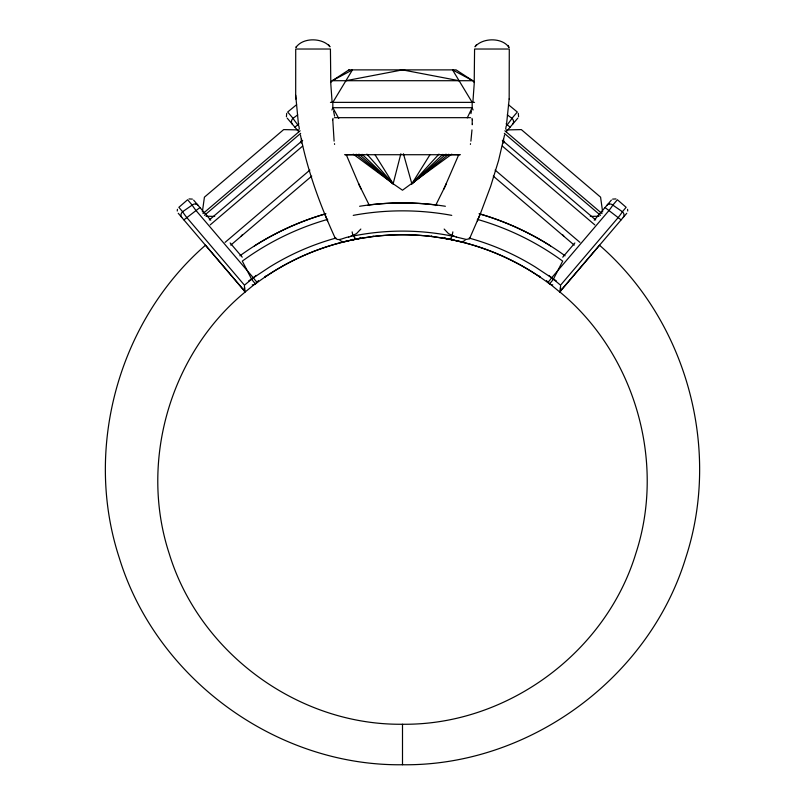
<?xml version="1.0" encoding="UTF-8"?>
<svg xmlns="http://www.w3.org/2000/svg" width="805" height="805" viewBox="0 0 805 805"><rect width="100%" height="100%" fill="white"/><g stroke="black" fill="none" stroke-linecap="round" stroke-linejoin="round"><path stroke-width="1.21" d="M627.739 211.031L627.558 209.3M244.448 285.936L244.479 288.18M472.233 123.94L472.213 119.905M472.233 124.141L472.213 124.745M506.657 123.095L509.173 98.924M509.173 99.055L509.283 49.025L474.578 49.025L474.195 84.002L472.877 102.235M560.522 288.11L560.552 285.936M471.982 129.877L470.895 141.117M332.787 119.824L334.105 141.117M301.422 142.877L301.543 141.318M202.357 211.946L204.42 197.165L283.662 129.605L298.585 129.917M301.03 142.817L301.543 139.124M335.423 237.626C337.043 242.375 345.144 236.942 348.686 237.032M470.512 143.682L470.402 144.387M505.671 129.082L506.184 126.103L507.251 124.755A8.654 0.584 -51.3 0 0 511.94 118.335L517.313 112.026L508.388 104.67M470.935 113.606L471.438 111.08M504.564 134.999L498.587 160.457L490.688 186.237L480.444 213.556L469.496 238.813L466.186 239.417L456.314 237.032M452.863 231.88L452.108 235.493L453.909 235.835M177.442 209.3L177.261 211.031M518.581 116.765L518.309 113.334M469.577 238.622L469.577 237.626M451.786 154.147L402.5 190.211L393.152 183.771L400.86 153.765M296.341 46.438L295.928 47.535C302.589 37.251 322.463 37.573 329.98 46.791L328.621 44.798M449.069 238.642L448.818 239.155A5.786 4.246 -79.1 0 0 451.182 238.703M458.699 154.802L443.797 189.195M286.691 113.334L286.419 116.765M331.932 110.003L332.827 107.709L332.827 102.366L352.449 69.884L332.274 80.711L330.533 82.513M477.385 220.922L480.243 214.05M446.121 184.305L446.362 183.812L435.555 205.587M467.272 117.842L472.173 107.709L472.173 102.366L452.551 69.884L472.726 80.711L474.467 82.513M242.345 234.718L240.987 236.408M183.943 219.835L199.912 207.579M403.436 153.765L411.848 183.771L430.061 154.59M266.294 275.733L265.409 276.709L269.192 274.253A246.109 245.213 62.7 0 1 348.152 240.826M360.841 229.053L356.494 233.631L351.02 236.298A53.019 23.949 -41.9 0 1 348.666 237.083M476.379 44.798L475.02 46.791C482.537 37.573 502.411 37.251 509.072 47.535L508.025 45.422M506.194 131.768L517.806 118.144M594.231 220.218L611.377 200.103M562.745 257.177L574.871 242.949M559.847 291.782L626.753 213.285M608.983 204.007A4.407 3.582 40.4 0 0 607.212 205.084A4.407 3.562 39.5 0 1 612.836 205.074A7.728 0.564 -52.5 0 1 608.983 210.507L551.516 277.977A5.665 0.574 -54.3 0 1 547.813 282.112L559.666 291.943L599.484 245.223C686.353 320.682 721.592 448.405 685.759 557.764C648.921 678.535 528.744 766.34 402.5 764.75C276.256 766.34 156.079 678.535 119.241 557.764C83.398 448.395 118.657 320.702 205.506 245.213L245.263 291.913L257.197 282.142A5.665 0.574 54.3 0 1 253.495 277.967L196.007 210.507A7.728 0.564 52.5 0 1 192.154 205.064A4.407 3.562 -39.5 0 1 197.789 205.084A4.407 3.582 -40.4 0 0 196.018 204.007M559.757 291.893L559.757 291.893C634.652 353.596 666.097 461.466 635.759 553.709C605.42 653.177 506.476 725.516 402.5 724.248C298.524 725.516 199.58 653.177 169.241 553.709C138.923 461.486 170.308 353.556 245.273 291.923L178.247 213.285M448.788 154.248L411.848 183.771L438.956 154.117M446.05 154.127L411.848 183.771L442.871 154.349M256.181 275.431L244.448 285.181L186.549 217.239A7.688 0.553 52.3 0 1 182.584 211.685L178.861 207.318L187.615 199.741L192.184 205.104L182.614 211.705A4.387 3.653 -40.4 0 0 181.739 217.31M411.848 183.771L421.327 175.54M294.972 127.12L298.917 123.879M202.971 213.597L300.124 130.782M204.47 215.358L300.668 133.348M209.3 219.956L302.66 140.372M210.206 224.877L302.62 146.107M225.098 242.355L309.885 170.076M230.763 245.133L311.736 176.104M297.699 114.863L293.05 118.325A4.337 3.955 -40.5 0 0 292.316 124.141M248.745 280.854L269.615 267.049A254.833 253.535 62.7 0 1 335.806 238.109M612.625 199.107L615.986 198.926M189.014 198.926L192.375 199.107M345.114 241.57L349.944 240.454M349.692 240.474L352.731 239.86M350.467 240.303L351.634 240.051M352.409 239.89L356.223 239.166M353.184 239.729L354.351 239.488L352.127 239.498M452.873 239.498L451.434 239.588L452.279 239.86M351.091 235.835L352.892 235.493L352.137 231.88M345.888 80.711L402.5 69.884L459.112 80.711M358.527 238.733L372.796 236.549A240.967 237.274 0 0 1 432.194 236.559L446.473 238.733M449.21 239.176L449.462 239.115A6.078 2.636 -79 0 0 452.018 236.147M368.006 205.084L369.334 204.923A272.573 268.588 0 0 1 435.666 204.923L436.994 205.084M506.415 129.917L521.338 129.605L600.58 197.165L602.643 211.946M590.286 216.404L598.99 216.223M345.224 154.711L363.588 154.651M330.442 102.366L474.558 102.366M334.478 117.671L470.523 117.671M344.771 154.721L460.229 154.721M441.412 154.651L459.776 154.711M206.01 216.223L214.714 216.404M451.092 239.558L451.585 239.719M355.79 239.176L355.629 239.145A6.078 2.636 79 0 1 354.774 238.763M448.777 239.166L450.891 239.578M451.816 239.729L454.372 240.303M453.366 240.051L459.886 241.57M455.751 240.604L456.445 240.765M605.088 207.579L621.058 219.835M556.255 280.854L535.385 267.049A254.833 253.535 -62.7 0 0 469.194 238.109M507.301 114.863L511.95 118.325A4.337 3.955 40.5 0 1 512.684 124.141M353.214 154.147L393.152 183.771L374.939 154.59M506.083 123.879L510.028 127.12M356.213 154.248L393.152 183.771L366.869 154.117M504.876 130.782L602.029 213.597M504.333 133.348L600.53 215.358M502.34 140.372L595.7 219.956M502.38 146.107L594.794 224.877M495.115 170.076L579.902 242.355M493.264 176.104L574.237 245.133M564.013 236.408L562.655 234.718M358.95 154.127L393.152 183.771L362.129 154.349M383.673 175.54L393.152 183.771M548.819 275.431L560.552 285.181L618.451 217.239A7.688 0.553 -52.3 0 0 622.416 211.685L626.139 207.318L617.385 199.741L612.816 205.104L622.386 211.705A4.387 3.633 40.5 0 1 623.261 217.31M296.612 104.67L287.677 112.016L293.05 118.325A8.654 0.584 51.3 0 0 297.749 124.755L298.907 126.113L299.329 129.082M287.194 118.144L298.806 131.768M193.623 200.103L210.769 220.218M230.129 242.949L242.255 257.177M444.159 229.053L448.506 233.631L453.98 236.298A53.019 23.949 41.9 0 0 456.334 237.083M538.706 275.733L540.155 277.141A10.656 7.798 -55.9 0 1 539.702 276.799L535.808 274.253A246.109 245.213 -62.7 0 0 456.848 240.826M338.754 118.405L332.827 107.709L472.173 107.709L473.068 110.003M369.445 205.587L358.638 183.812L361.204 189.195M358.879 184.305L346.301 154.802M335.423 238.622C320.189 205.446 307.51 170.891 300.436 134.999M324.757 214.05L327.615 220.922M334.588 116.131L333.562 111.08M334.598 144.387L334.488 143.682M298.343 123.095L295.687 95.201L295.717 49.025L330.422 49.025L330.805 84.002L332.123 102.235M503.457 139.124L503.97 142.817M503.457 141.318L503.578 142.877M295.687 95.201L295.827 99.055M402.5 724.269L402.5 764.74M465.089 240.293A6.128 5.716 -76.3 0 1 459.917 241.47M448.777 239.176A226.688 209.934 0 0 0 356.223 239.176A6.4 2.918 -87.8 0 1 355.82 239.085A6.4 2.848 -78.9 0 0 356.223 239.035M345.083 241.47A6.128 5.716 76.3 0 1 339.911 240.293M353.063 236.046A232.655 216.163 0 0 1 451.937 236.046M449.18 239.135A6.4 2.848 78.9 0 1 448.777 239.035M355.458 238.421A6.078 2.335 69.7 0 1 353.345 235.563M359.614 206.271A258.254 240.635 0 0 1 445.386 206.271M353.244 215.368A252.156 234.285 0 0 1 451.756 215.368M258.475 280.502A4.508 4.508 0 0 1 257.147 282.072M244.177 290.806A8.463 0.564 89.9 0 1 244.056 288.935M245.112 291.39A6.199 1.208 -87.2 0 1 244.77 287.798M254.461 245.897A278.439 277.483 62.7 0 1 324.425 214.15M239.92 255.799A278.721 277.363 62.7 0 1 325.955 213.738M327.695 219.363A273.147 271.758 62.7 0 0 242.305 261.122L251.693 279.335A5.786 0.574 53.1 0 0 255.688 283.692A5.786 5.786 0 0 1 252.247 284.859M255.698 283.712A247.034 245.716 62.7 0 1 358.587 238.713M471.961 118.335A2.858 1.087 -90 0 1 472.263 119.804M332.737 119.804A2.858 1.087 90 0 1 333.039 118.335M480.575 214.15A278.439 277.483 -62.7 0 1 550.54 245.897M479.045 213.738A278.721 277.363 -62.7 0 1 565.08 255.809M477.305 219.363A273.147 271.758 -62.7 0 1 562.695 261.122L553.307 279.335A5.786 0.574 -53.1 0 1 549.312 283.702A5.786 5.786 0 0 0 552.753 284.859M446.413 238.713A247.034 245.716 -62.7 0 1 549.302 283.712M547.853 282.072A4.508 4.508 0 0 1 546.525 280.502M560.944 288.935A8.463 0.564 -89.9 0 1 560.823 290.806M560.23 287.798A6.199 1.208 87.2 0 1 559.888 291.39M265.368 276.749L265.288 276.819A10.656 7.798 56 0 1 264.835 277.151L265.388 276.779M348.907 69.884L332.274 80.711L472.726 80.711L456.093 69.884L348.907 69.884M358.507 238.562A6.058 5.595 79.8 0 0 360.62 237.837A6.058 5.595 80.2 0 1 358.507 238.562M444.38 237.837A6.058 5.595 -79.8 0 0 446.493 238.562A6.058 5.595 -80.2 0 1 444.38 237.837M372.775 236.338A5.977 2.385 81.2 0 0 373.419 236.237A5.977 2.355 83.1 0 1 372.785 236.378M431.591 236.167A5.977 2.355 -83.1 0 0 432.215 236.378A5.977 2.385 -81.2 0 1 431.581 236.237"/></g></svg>
